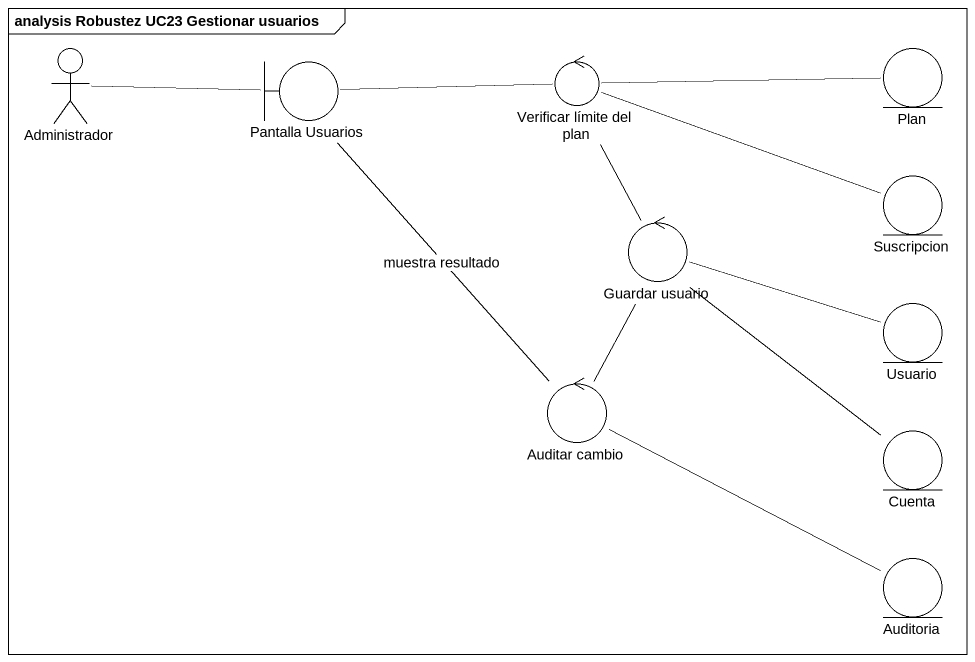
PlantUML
@startuml
mainframe analysis Robustez UC23 Gestionar usuarios
actor Administrador
boundary "Pantalla Usuarios" as Pantalla_Usuarios
control "Verificar límite del plan" as Verificar_límite_del_plan
entity Plan
entity Suscripcion
control "Guardar usuario" as Guardar_usuario
entity Usuario
control "Auditar cambio" as Auditar_cambio
entity Cuenta
entity Auditoria
Administrador -right- Pantalla_Usuarios
Pantalla_Usuarios -right- Verificar_límite_del_plan
Verificar_límite_del_plan -right- Plan
Verificar_límite_del_plan -right- Suscripcion
Verificar_límite_del_plan -- Guardar_usuario
Guardar_usuario -right- Usuario
Guardar_usuario -- Auditar_cambio
Guardar_usuario -- Cuenta
Auditar_cambio -up- Pantalla_Usuarios : muestra resultado
Auditar_cambio -right- Auditoria
@enduml
